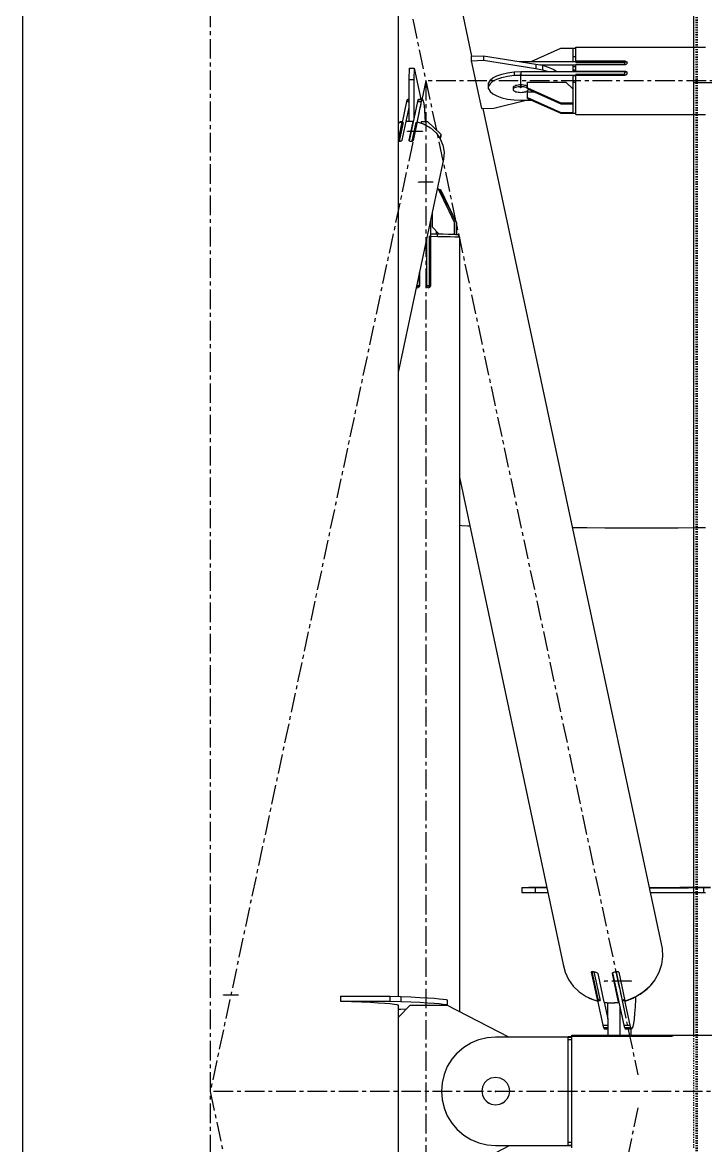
# Model space of a CAD drawing. Header units: millimetres. Extents: x 5143 to 30813, y 232 to 21408.
# Drawn here: x 22823.8 to 23101, y 11618.4 to 12073.9 of the extents above; entities that cross this region are included whole.
import ezdxf

# ---------------------------------------------------------------- set-up
doc = ezdxf.new("R2010")
doc.units = ezdxf.units.MM
doc.header["$LTSCALE"] = 0.25
for name, pattern in [('CENTER', [50.8, 31.75, -6.35, 6.35, -6.35]), ('XKITLINE00', [0]), ('XKITLINE02', [4, 2, -2])]:
    doc.linetypes.add(name, pattern=pattern)

msp = doc.modelspace()

# ---------------------------------------------------------------- linework, layer by layer
at = {"color": 3, "linetype": 'XKITLINE02'}
for p, q in [((23097.15, 12049.63), (23097.15, 13721.24)), ((23097.69, 12049.63), (23097.68, 13721.24)), ((23097.15, 11231.06), (23097.16, 12049.63)), ((23097.69, 11231.06), (23097.69, 12049.63)), ((23096.3, 11617.44), (23096.3, 11663.11))]:
    msp.add_line(p, q, dxfattribs=at)
at = {"color": 8, "linetype": 'XKITLINE00'}
for p, q in [((22823.8, 12689.51), (22823.8, 11020.27)), ((22976.2, 12255.76), (22976.2, 11678.81)), ((22976.2, 12200.34), (23006.09, 12060.27)), ((23048.31, 12063.91), (23101, 12063.91)), ((23048.31, 12062.27), (23048.31, 12063.91)), ((23005.92, 12060.26), (23010.9, 12060.43)), ((23005.92, 12060.26), (23005.92, 12058.67)), ((23010.9, 12060.43), (23010.9, 12058.58)), ((23010.9, 12060.43), (23032.15, 12057.07)), ((23030.28, 12058.13), (23042.31, 12063.47)), ((23042.31, 12063.47), (23047.31, 12063.47)), ((23047.31, 12063.47), (23048.31, 12063.47)), ((23047.31, 12063.47), (23047.31, 12063.45)), ((23047.31, 12063.45), (23047.31, 12063.44)), ((23047.31, 12061.74), (23047.31, 12063.44)), ((23047.31, 12058.14), (23047.31, 12061.74)), ((23047.31, 12060.15), (23048.31, 12060.15)), ((23048.31, 12058.13), (23048.31, 12062.27)), ((22980.77, 12055.41), (22980.61, 12050.85)), ((22980.77, 12055.41), (22982.76, 12055.42)), ((22982.76, 12055.42), (22982.61, 12050.85)), ((22982.76, 12055.42), (22985.44, 12042.83)), ((23005.92, 12058.66), (23005.92, 12058.42)), ((23005.92, 12058.42), (23010.9, 12058.58)), ((23005.92, 12058.42), (23010.05, 12039.04)), ((23010.9, 12058.58), (23032.15, 12055.23)), ((23025.53, 12058.11), (23026.01, 12058.13)), ((23026.01, 12058.13), (23048.31, 12058.13)), ((23026.01, 12058.13), (23026.01, 12058.04)), ((23032.15, 12057.07), (23032.15, 12055.23)), ((23032.15, 12057.07), (23034.79, 12056.54)), ((23032.15, 12055.23), (23034.79, 12054.69)), ((23033.73, 12056.75), (23048.31, 12056.75)), ((23034.79, 12056.54), (23034.79, 12054.69)), ((23034.79, 12056.54), (23037.15, 12055.83)), ((23034.79, 12054.69), (23037.13, 12053.99)), ((23037.15, 12055.83), (23039.13, 12054.96)), ((23039.13, 12054.96), (23040.64, 12053.99)), ((23047.31, 12055.43), (23047.31, 12056.69)), ((23047.31, 12056.69), (23048.31, 12056.69)), ((23047.31, 12056.07), (23048.31, 12056.07)), ((23047.31, 12053.99), (23047.31, 12055.43)), ((23047.31, 12054.77), (23048.31, 12054.77)), ((23048.31, 12058.3), (23068.31, 12058.3)), ((23048.31, 12058.13), (23048.31, 12057.72)), ((23048.31, 12058.05), (23068.31, 12058.05)), ((23048.31, 12058.03), (23068.31, 12058.03)), ((23048.31, 12057.72), (23068.31, 12057.72)), ((23048.31, 12054), (23048.31, 12056.81)), ((23048.31, 12056.81), (23068.31, 12056.81)), ((23068.31, 12058.3), (23068.31, 12058.05)), ((23068.31, 12058.3), (23068.58, 12058.25)), ((23068.31, 12058.05), (23068.58, 12058.02)), ((23068.31, 12056.81), (23068.31, 12058.03)), ((23068.31, 12056.81), (23068.58, 12056.85)), ((23068.58, 12058.25), (23068.81, 12058.16)), ((23068.58, 12058.02), (23068.81, 12057.92)), ((23068.58, 12056.85), (23068.81, 12056.95)), ((23068.81, 12057.92), (23068.85, 12057.9)), ((23068.81, 12056.95), (23069, 12057.12)), ((23068.83, 12058.14), (23069, 12058)), ((23068.85, 12057.9), (23069, 12057.76)), ((23069, 12058), (23069.12, 12057.79)), ((23069, 12057.76), (23069.12, 12057.55)), ((23069.12, 12057.33), (23069, 12057.12)), ((23069.12, 12057.79), (23069.16, 12057.56)), ((23069.16, 12057.56), (23069.12, 12057.33)), ((23069.12, 12057.55), (23069.14, 12057.44)), ((22980.61, 12050.85), (22982.61, 12050.85)), ((22980.61, 12050.85), (22980.66, 12033.9)), ((22982.61, 12050.85), (22982.65, 12034.89)), ((23013.55, 12050.47), (23012.98, 12049.43)), ((23013.55, 12050.47), (23014.67, 12051.44)), ((23013.55, 12049.09), (23014.67, 12050.06)), ((23014.67, 12051.44), (23016.28, 12052.3)), ((23014.67, 12050.06), (23016.28, 12050.92)), ((23016.28, 12052.3), (23018.31, 12053.01)), ((23016.28, 12050.92), (23018.31, 12051.63)), ((23018.31, 12053.01), (23020.68, 12053.55)), ((23018.31, 12051.63), (23020.68, 12052.17)), ((23020.68, 12053.55), (23023.29, 12053.88)), ((23020.68, 12052.17), (23023.29, 12052.49)), ((23023.29, 12053.88), (23026.01, 12053.99)), ((23023.29, 12053.88), (23023.29, 12052.49)), ((23023.29, 12052.49), (23026.01, 12052.61)), ((23026.01, 12053.99), (23026.01, 12052.61)), ((23026.01, 12053.99), (23068.31, 12053.99)), ((23026.01, 12052.61), (23048.31, 12052.61)), ((23047.31, 12054.11), (23048.31, 12054.11)), ((23047.31, 12052.43), (23048.31, 12052.43)), ((23047.31, 12047.03), (23047.31, 12052.43)), ((23048.31, 12054.23), (23068.31, 12054.23)), ((23048.31, 12054.11), (23048.31, 12053.99)), ((23048.31, 12054), (23068.31, 12054)), ((23048.31, 12053.02), (23048.31, 12052.61)), ((23048.31, 12053.02), (23068.31, 12053.02)), ((23048.31, 12036.64), (23048.31, 12052.59)), ((23048.31, 12052.59), (23068.31, 12052.59)), ((23068.31, 12054.23), (23068.31, 12054)), ((23068.31, 12054.23), (23068.58, 12054.19)), ((23068.31, 12054), (23068.58, 12053.96)), ((23068.31, 12054), (23068.31, 12053.99)), ((23068.31, 12052.59), (23068.31, 12053.99)), ((23068.31, 12052.59), (23068.58, 12052.65)), ((23068.58, 12054.19), (23068.58, 12053.96)), ((23068.58, 12054.19), (23068.81, 12054.08)), ((23068.58, 12053.96), (23068.81, 12053.84)), ((23068.58, 12052.65), (23068.81, 12052.75)), ((23068.81, 12054.08), (23069, 12053.89)), ((23068.81, 12053.84), (23069, 12053.66)), ((23068.81, 12052.75), (23069, 12052.93)), ((23069, 12053.89), (23069.12, 12053.67)), ((23069, 12053.66), (23069.12, 12053.43)), ((23069.12, 12053.16), (23069, 12052.93)), ((23069.12, 12053.67), (23069.16, 12053.41)), ((23069.12, 12053.43), (23069.14, 12053.3)), ((23069.16, 12053.41), (23069.12, 12053.16)), ((23012.98, 12046.98), (23012.98, 12049.43)), ((23013.55, 12049.09), (23012.98, 12048.04)), ((23012.98, 12046.98), (23013.55, 12045.94)), ((23013.55, 12045.94), (23014.67, 12044.96)), ((23022.96, 12047.72), (23022.91, 12047.51)), ((23022.91, 12047.51), (23022.91, 12046.77)), ((23022.96, 12046.98), (23022.91, 12046.77)), ((23022.91, 12046.77), (23022.96, 12046.56)), ((23023.1, 12047.92), (23022.96, 12047.72)), ((23023.1, 12047.19), (23022.96, 12046.98)), ((23022.96, 12046.56), (23023.1, 12046.36)), ((23023.1, 12047.92), (23023.33, 12048.11)), ((23023.1, 12047.19), (23023.33, 12047.38)), ((23023.1, 12046.36), (23023.33, 12046.17)), ((23023.33, 12048.11), (23023.64, 12048.29)), ((23023.33, 12047.38), (23023.64, 12047.55)), ((23023.33, 12046.17), (23023.64, 12046)), ((23023.64, 12048.29), (23024.02, 12048.43)), ((23023.64, 12047.55), (23024.02, 12047.7)), ((23023.64, 12046), (23024.02, 12045.85)), ((23024.02, 12048.43), (23024.46, 12048.55)), ((23024.02, 12047.7), (23024.46, 12047.82)), ((23024.02, 12045.85), (23024.46, 12045.73)), ((23024.46, 12048.55), (23024.95, 12048.64)), ((23024.46, 12047.82), (23024.95, 12047.91)), ((23024.46, 12045.73), (23024.95, 12045.64)), ((23024.95, 12048.64), (23025.47, 12048.7)), ((23024.95, 12047.91), (23025.47, 12047.96)), ((23024.95, 12045.64), (23025.47, 12045.59)), ((23025.47, 12048.7), (23026.01, 12048.72)), ((23025.47, 12047.96), (23026.01, 12047.98)), ((23025.47, 12045.59), (23026.01, 12045.57)), ((23026.01, 12048.72), (23026.55, 12048.7)), ((23026.01, 12048.72), (23026.01, 12047.98)), ((23026.01, 12047.98), (23026.55, 12047.96)), ((23026.01, 12045.57), (23026.55, 12045.59)), ((23026.55, 12048.7), (23027.07, 12048.64)), ((23026.55, 12047.96), (23027.07, 12047.91)), ((23026.55, 12045.59), (23027.07, 12045.64)), ((23027.07, 12048.64), (23027.56, 12048.55)), ((23027.07, 12047.91), (23027.56, 12047.82)), ((23027.07, 12045.64), (23027.56, 12045.73)), ((23027.56, 12048.55), (23028.01, 12048.43)), ((23027.56, 12047.82), (23028.01, 12047.7)), ((23027.56, 12045.73), (23028.01, 12045.85)), ((23028.01, 12048.43), (23028.39, 12048.29)), ((23028.01, 12047.7), (23028.39, 12047.55)), ((23028.01, 12045.85), (23028.39, 12046)), ((23028.39, 12048.29), (23028.7, 12048.11)), ((23028.39, 12047.55), (23028.7, 12047.38)), ((23028.39, 12046), (23028.7, 12046.17)), ((23028.7, 12048.11), (23028.81, 12048.02)), ((23028.7, 12047.38), (23028.81, 12047.28)), ((23028.7, 12046.17), (23028.93, 12046.36)), ((23028.81, 12046.96), (23028.81, 12049.65)), ((23028.81, 12049.65), (23044.31, 12049.65)), ((23028.81, 12047.35), (23042.31, 12041.36)), ((23028.81, 12046.96), (23042.31, 12040.97)), ((23028.81, 12043.07), (23028.81, 12045.76)), ((23028.81, 12045.76), (23031.51, 12045.76)), ((23029.07, 12046.56), (23028.93, 12046.36)), ((23029.11, 12046.77), (23029.07, 12046.56)), ((23029.1, 12046.83), (23029.11, 12046.77)), ((23029.11, 12046.82), (23029.11, 12046.77)), ((23044.31, 12049.65), (23047.31, 12046.89)), ((23047.31, 12049.72), (23048.31, 12049.72)), ((23047.31, 12041.38), (23047.31, 12047.03)), ((22979.65, 12041.84), (22977.85, 12033.38)), ((22979.89, 12042.61), (22979.65, 12041.84)), ((22979.65, 12041.84), (22980.64, 12041.85)), ((22979.89, 12042.61), (22980.13, 12042.82)), ((22979.89, 12042.61), (22980.64, 12042.61)), ((22980.13, 12042.82), (22980.64, 12042.82)), ((22984.14, 12041.85), (22980.74, 12025.95)), ((22985.63, 12041.86), (22983.83, 12033.4)), ((22984.37, 12042.62), (22984.14, 12041.85)), ((22984.14, 12041.85), (22985.63, 12041.86)), ((22984.37, 12042.62), (22984.61, 12042.83)), ((22984.37, 12042.62), (22985.86, 12042.63)), ((22984.61, 12042.83), (22986.1, 12042.83)), ((22985.86, 12042.63), (22985.63, 12041.86)), ((22985.86, 12042.63), (22986.1, 12042.83)), ((22986.1, 12042.83), (22986.34, 12042.46)), ((22986.34, 12042.46), (22986.57, 12041.54)), ((22986.57, 12041.54), (22986.78, 12040.1)), ((23014.67, 12044.96), (23016.28, 12044.1)), ((23015.03, 12039.2), (23028.23, 12042.42)), ((23016.28, 12044.1), (23018.31, 12043.39)), ((23018.31, 12043.39), (23020.68, 12042.86)), ((23020.68, 12042.86), (23023.29, 12042.53)), ((23023.29, 12042.53), (23026.01, 12042.42)), ((23026.01, 12042.42), (23030.28, 12042.42)), ((23028.81, 12043.46), (23042.31, 12037.47)), ((23028.81, 12043.07), (23042.31, 12037.08)), ((23042.31, 12041.36), (23042.31, 12040.97)), ((23042.31, 12041.36), (23047.31, 12041.36)), ((23042.31, 12040.97), (23047.31, 12040.97)), ((23047.31, 12041.38), (23047.31, 12041.36)), ((23047.31, 12041.36), (23047.31, 12041.34)), ((23047.31, 12037.08), (23047.31, 12041.34)), ((22980.65, 12039.49), (22979.42, 12033.75)), ((22986.78, 12040.1), (22986.96, 12038.21)), ((22986.96, 12038.21), (22987.11, 12035.95)), ((23010.05, 12039.04), (23015.03, 12039.2)), ((23010.61, 12039.06), (23083.35, 11698.23)), ((23042.31, 12037.47), (23042.31, 12037.08)), ((23042.31, 12037.47), (23047.31, 12037.47)), ((23042.31, 12037.08), (23047.31, 12037.08)), ((23047.31, 12037.08), (23048.31, 12037.08)), ((23048.31, 12036.64), (23101, 12036.64)), ((22976.2, 12033.06), (22977.21, 12033.74)), ((22977.74, 12033.56), (22976.2, 12026.3)), ((22976.2, 12033.04), (22977.74, 12033.56)), ((22977.77, 12032.97), (22976.24, 12025.81)), ((22977.86, 12033.14), (22976.29, 12025.79)), ((22978.3, 12033.38), (22976.68, 12025.8)), ((22977.21, 12033.74), (22977.93, 12033.75)), ((22977.74, 12033.56), (22977.77, 12032.97)), ((22977.74, 12033.53), (22977.84, 12033.56)), ((22977.84, 12033.56), (22977.76, 12033.18)), ((22977.76, 12033.18), (22977.77, 12032.75)), ((22979.43, 12033.75), (22977.81, 12026.16)), ((22977.84, 12033.56), (22977.85, 12033.38)), ((22977.85, 12033.38), (22978.3, 12033.38)), ((22977.85, 12033.38), (22977.86, 12033.14)), ((22977.86, 12033.14), (22978.3, 12033.38)), ((22979.43, 12033.75), (22980.82, 12033.9)), ((22979.52, 12033.84), (22979.5, 12033.76)), ((22979.52, 12033.84), (22980.22, 12033.89)), ((22980.22, 12033.89), (22980.2, 12033.83)), ((22980.22, 12033.89), (22980.91, 12033.91)), ((22982.22, 12033.76), (22980.6, 12026.17)), ((22982.24, 12033.2), (22980.7, 12025.98)), ((22980.82, 12033.9), (22982.22, 12033.76)), ((22980.91, 12033.91), (22981.61, 12033.89)), ((22981.61, 12033.89), (22981.6, 12033.82)), ((22981.61, 12033.89), (22982.31, 12033.84)), ((22983.38, 12033.4), (22981.76, 12025.81)), ((22982.22, 12033.76), (22982.24, 12033.2)), ((22982.31, 12033.84), (22982.23, 12033.46)), ((22982.23, 12033.46), (22982.25, 12033)), ((22983.92, 12033.57), (22982.3, 12025.98)), ((22982.31, 12033.84), (22982.33, 12033.38)), ((22983.38, 12033.4), (22983.83, 12033.4)), ((22983.38, 12033.4), (22983.83, 12033.16)), ((22983.83, 12033.4), (22983.83, 12033.17)), ((22983.92, 12033.57), (22986.77, 12032.66)), ((22984.01, 12033.57), (22984.01, 12033.54)), ((22984.01, 12033.57), (22986.6, 12032.75)), ((22985.68, 12033.76), (22985.53, 12033.09)), ((22985.68, 12033.76), (22988.17, 12033.77)), ((22986.6, 12032.75), (22986.59, 12032.72)), ((22986.6, 12032.75), (22986.73, 12032.67)), ((22986.77, 12032.66), (22989.4, 12031.16)), ((22987.11, 12035.95), (22987.19, 12033.77)), ((22987.15, 12034.81), (22987.37, 12033.77)), ((22987.19, 12032.42), (22988.96, 12031.45)), ((22988.17, 12033.77), (22993.55, 12028.66)), ((22988.96, 12031.45), (22989.1, 12031.33)), ((22989.4, 12031.16), (22991.63, 12029.17)), ((22991.63, 12029.17), (22993.34, 12026.78)), ((22993.55, 12028.66), (22993.19, 12026.99)), ((22993.58, 12027.74), (22993.37, 12026.72)), ((22993.55, 12028.66), (22993.58, 12027.74)), ((22976.2, 12025.86), (22976.24, 12025.81)), ((22976.24, 12025.81), (22976.41, 12025.76)), ((22976.41, 12025.76), (22976.64, 12025.74)), ((22976.58, 12025.74), (22976.68, 12025.8)), ((22976.64, 12025.74), (22976.9, 12025.75)), ((22976.68, 12025.8), (22977.18, 12025.8)), ((22976.9, 12025.75), (22977.16, 12025.79)), ((22977.16, 12025.79), (22977.41, 12025.86)), ((22977.41, 12025.86), (22977.61, 12025.96)), ((22977.61, 12025.96), (22977.75, 12026.06)), ((22977.81, 12026.16), (22977.75, 12026.06)), ((22980.6, 12026.17), (22980.62, 12026.06)), ((22980.62, 12026.06), (22980.72, 12025.96)), ((22980.72, 12025.96), (22980.89, 12025.87)), ((22980.89, 12025.87), (22981.12, 12025.8)), ((22981.1, 12025.81), (22981.76, 12025.81)), ((22981.12, 12025.8), (22981.38, 12025.76)), ((22981.38, 12025.76), (22981.65, 12025.75)), ((22981.65, 12025.75), (22981.89, 12025.77)), ((22981.76, 12025.81), (22981.84, 12025.77)), ((22981.89, 12025.77), (22982.1, 12025.82)), ((22982.1, 12025.82), (22982.21, 12025.9)), ((22982.21, 12025.9), (22982.3, 12025.98)), ((22993.34, 12026.78), (22994.45, 12024.11)), ((22994.45, 12024.11), (22994.9, 12021.3)), ((22994.67, 12018.49), (22976.2, 11931.93)), ((22994.9, 12021.3), (22994.67, 12018.49)), ((22992.11, 12006.48), (22992.49, 12006.48)), ((22992.49, 12006.48), (22998.96, 11993)), ((22992.49, 12006.48), (22992.58, 12006.46)), ((22992.58, 12006.46), (22999.05, 11992.98)), ((22992.69, 12006.22), (22993.37, 12006.22)), ((22993.37, 12006.22), (22999.85, 11992.74)), ((22993.37, 12006.22), (22993.46, 12006.19)), ((22993.46, 12006.19), (22999.94, 11992.71)), ((22990, 11996.6), (22990, 11990.98)), ((22989.32, 11993.45), (22989.32, 11987.18)), ((22990, 11990.98), (22992.82, 11988.15)), ((22998.96, 11993), (22998.96, 11988)), ((22998.96, 11993), (22999.05, 11992.98)), ((22999.05, 11992.98), (22999.05, 11988)), ((22999.85, 11992.74), (22999.85, 11987.95)), ((22999.85, 11992.74), (22999.94, 11992.71)), ((22999.94, 11992.71), (22999.94, 11987.95)), ((22987.75, 11986.06), (22987.75, 11967.18)), ((22987.83, 11986.44), (22987.83, 11967.19)), ((22988.87, 11987.18), (22988.87, 11967.19)), ((22988.87, 11987.18), (22989.32, 11987.18)), ((22989.32, 11987.18), (22989.35, 11987.18)), ((22989.35, 11987.18), (22989.35, 11967.18)), ((22989.41, 11987.19), (22989.41, 11967.2)), ((22989.41, 11987.19), (22989.44, 11987.18)), ((22989.41, 11987.19), (22992.31, 11987.17)), ((22989.44, 11988.18), (22989.44, 11987.18)), ((22989.44, 11988.18), (22992.07, 11988.16)), ((22991.64, 11989.33), (22991.64, 11988.16)), ((22992.07, 11988.16), (22992.07, 11987.17)), ((22992.07, 11988.16), (22994.51, 11988.13)), ((22992.31, 11987.17), (22995.03, 11987.13)), ((22994.51, 11988.13), (22996.66, 11988.08)), ((22995.03, 11987.13), (22997.37, 11987.08)), ((22996.66, 11988.08), (22998.42, 11988.03)), ((22997.37, 11987.08), (22999.22, 11987.02)), ((22998.42, 11988.03), (22998.94, 11988)), ((22998.94, 11988), (22998.96, 11988)), ((22998.96, 11988), (22998.97, 11988)), ((22998.97, 11988), (22999.72, 11987.97)), ((22999.22, 11987.02), (23000.48, 11986.94)), ((22999.72, 11987.97), (23000.5, 11987.9)), ((23000.48, 11986.94), (23001.09, 11986.86)), ((23000.5, 11987.9), (23000.74, 11987.83)), ((23000.74, 11987.83), (23000.74, 11986.91)), ((23001.09, 11986.86), (23001.09, 11672.77)), ((22987.7, 11985.81), (22987.7, 11967.2)), ((22984.84, 11972.44), (22984.84, 11967.18)), ((22984.91, 11972.75), (22984.91, 11967.19)), ((22983.58, 11966.53), (22983.63, 11966.48)), ((22983.58, 11966.5), (22983.81, 11966.38)), ((22983.63, 11966.48), (22983.84, 11966.37)), ((22983.7, 11967.07), (22984.78, 11966.75)), ((22983.72, 11967.18), (22983.8, 11967.18)), ((22983.8, 11967.55), (22983.8, 11967.18)), ((22983.8, 11967.18), (22984.84, 11967.18)), ((22983.81, 11966.38), (22983.86, 11966.36)), ((22983.81, 11966.38), (22984.07, 11966.34)), ((22984.07, 11966.34), (22984.33, 11966.38)), ((22984.33, 11966.38), (22984.56, 11966.5)), ((22984.75, 11966.69), (22984.56, 11966.5)), ((22984.87, 11966.93), (22984.75, 11966.69)), ((22984.84, 11967.18), (22984.9, 11967.16)), ((22984.91, 11967.19), (22984.87, 11966.93)), ((22987.7, 11967.2), (22987.75, 11967.18)), ((22987.7, 11967.2), (22987.74, 11966.93)), ((22987.74, 11966.93), (22987.79, 11966.92)), ((22987.74, 11966.93), (22987.86, 11966.7)), ((22987.75, 11967.18), (22987.79, 11966.92)), ((22987.79, 11966.92), (22987.91, 11966.68)), ((22987.83, 11967.19), (22989.27, 11966.76)), ((22987.83, 11967.19), (22988.87, 11967.19)), ((22987.86, 11966.7), (22988.05, 11966.51)), ((22987.91, 11966.68), (22988.1, 11966.49)), ((22988.05, 11966.51), (22988.29, 11966.39)), ((22988.1, 11966.49), (22988.32, 11966.38)), ((22988.29, 11966.39), (22988.34, 11966.37)), ((22988.29, 11966.39), (22988.55, 11966.35)), ((22988.55, 11966.35), (22988.82, 11966.39)), ((22988.82, 11966.39), (22989.05, 11966.51)), ((22988.87, 11967.19), (22989.35, 11967.18)), ((22989.05, 11966.51), (22989.24, 11966.7)), ((22989.34, 11966.93), (22989.24, 11966.7)), ((22989.41, 11967.2), (22989.34, 11966.93)), ((22989.35, 11967.18), (22989.4, 11967.17)), ((23001.09, 11889.45), (23043.28, 11691.79)), ((23001.09, 11869.95), (23002.08, 11869.88)), ((23001.09, 11869.95), (23002.08, 11869.88)), ((23002.08, 11869.88), (23004.6, 11869.76)), ((23002.08, 11869.88), (23004.6, 11869.76)), ((23004.6, 11869.76), (23005.3, 11869.73)), ((23004.6, 11869.76), (23005.3, 11869.73)), ((23046.9, 11869.04), (23052.88, 11869)), ((23046.9, 11869.04), (23052.88, 11869)), ((23052.88, 11869), (23060.13, 11868.97)), ((23052.88, 11869), (23060.13, 11868.97)), ((23060.13, 11868.97), (23067.53, 11868.95)), ((23067.53, 11868.95), (23075, 11868.94)), ((23075, 11868.94), (23082.46, 11868.95)), ((23082.46, 11868.95), (23089.86, 11868.97)), ((23089.86, 11868.97), (23097.12, 11869)), ((23089.86, 11868.97), (23097.12, 11869)), ((23097.12, 11869), (23101, 11869.02)), ((23097.12, 11869), (23101, 11869.02)), ((23026.49, 11723.02), (23029.23, 11723.16)), ((23026.49, 11723.02), (23031.83, 11723)), ((23026.49, 11723.02), (23026.49, 11721.02)), ((23029.23, 11723.16), (23034.57, 11723.14)), ((23029.23, 11723.16), (23029.23, 11723.01)), ((23031.83, 11723), (23036.62, 11722.99)), ((23031.83, 11723), (23031.83, 11721)), ((23034.57, 11723.14), (23036.59, 11723.14)), ((23034.57, 11723.14), (23034.57, 11722.99)), ((23078.05, 11723.09), (23084.19, 11723.09)), ((23078.08, 11722.95), (23081.45, 11722.95)), ((23081.45, 11722.95), (23087.84, 11722.95)), ((23084.19, 11723.09), (23090.58, 11723.1)), ((23087.84, 11722.95), (23094.12, 11722.96)), ((23090.58, 11723.1), (23096.86, 11723.1)), ((23094.12, 11722.96), (23100.24, 11722.97)), ((23096.86, 11723.1), (23102.98, 11723.11)), ((23100.24, 11722.97), (23103, 11722.98)), ((23100.24, 11722.97), (23100.24, 11720.97)), ((23026.49, 11721.02), (23031.83, 11721)), ((23031.83, 11721), (23037.04, 11720.99)), ((23078.5, 11720.95), (23081.45, 11720.95)), ((23081.45, 11720.95), (23087.84, 11720.95)), ((23087.84, 11720.95), (23094.12, 11720.96)), ((23094.12, 11720.96), (23100.24, 11720.97)), ((23100.24, 11720.97), (23101, 11720.97)), ((23083.53, 11694.98), (23083.1, 11691.73)), ((23083.35, 11698.23), (23083.53, 11694.98)), ((23043.28, 11691.79), (23044.06, 11688.64)), ((23083.1, 11691.73), (23082.06, 11688.58)), ((23044.06, 11688.64), (23045.44, 11685.68)), ((23045.44, 11685.68), (23047.35, 11683.01)), ((23054.67, 11688.83), (23054.63, 11688.71)), ((23054.63, 11688.71), (23057.11, 11677.08)), ((23054.67, 11688.83), (23054.82, 11688.91)), ((23054.81, 11688.91), (23057.14, 11677.99)), ((23054.82, 11688.91), (23055.04, 11688.95)), ((23054.84, 11688.92), (23057.23, 11677.72)), ((23055.04, 11688.95), (23055.34, 11688.95)), ((23055.34, 11688.95), (23055.68, 11688.9)), ((23055.54, 11688.92), (23055.69, 11688.84)), ((23055.68, 11688.9), (23056.04, 11688.81)), ((23055.69, 11688.84), (23058.18, 11677.21)), ((23055.69, 11688.84), (23055.93, 11688.84)), ((23056.04, 11688.81), (23056.4, 11688.68)), ((23056.4, 11688.68), (23056.51, 11688.63)), ((23056.51, 11688.63), (23056.72, 11688.57)), ((23056.72, 11688.57), (23056.99, 11688.44)), ((23056.99, 11688.44), (23057.19, 11688.3)), ((23057.19, 11688.3), (23057.3, 11688.16)), ((23057.3, 11688.16), (23059.78, 11676.53)), ((23063.12, 11688.31), (23063.07, 11688.16)), ((23063.07, 11688.16), (23065.56, 11676.53)), ((23063.12, 11688.31), (23063.27, 11688.45)), ((23063.24, 11688.42), (23065.59, 11677.41)), ((23063.27, 11688.45), (23063.5, 11688.57)), ((23063.28, 11688.46), (23067.81, 11667.23)), ((23063.5, 11688.57), (23063.54, 11688.58)), ((23063.54, 11688.58), (23063.79, 11688.71)), ((23063.79, 11688.71), (23064.14, 11688.84)), ((23064.14, 11688.84), (23064.51, 11688.93)), ((23064.22, 11688.86), (23064.73, 11688.86)), ((23064.51, 11688.93), (23064.87, 11688.98)), ((23064.73, 11688.86), (23064.95, 11688.98)), ((23064.73, 11688.86), (23067.21, 11677.23)), ((23064.87, 11688.98), (23065.2, 11688.98)), ((23065.2, 11688.98), (23065.48, 11688.94)), ((23065.48, 11688.94), (23065.68, 11688.85)), ((23065.68, 11688.85), (23065.78, 11688.73)), ((23065.78, 11688.73), (23068.27, 11677.11)), ((23080.45, 11685.63), (23078.33, 11682.96)), ((23082.06, 11688.58), (23080.45, 11685.63)), ((23047.35, 11683.01), (23049.75, 11680.69)), ((23074.53, 11679.7), (23077.15, 11681.75)), ((23075.74, 11680.66), (23078.33, 11682.96)), ((23077.92, 11682.6), (23077.15, 11681.75)), ((23079.36, 11684.17), (23078.83, 11683.59)), ((23079.66, 11684.63), (23079.36, 11684.17)), ((22952.88, 11678.92), (22972.88, 11678.92)), ((22952.88, 11678.92), (22952.88, 11676.92)), ((22952.88, 11676.92), (22957.34, 11676.78)), ((22952.88, 11676.92), (22972.88, 11676.92)), ((22957.34, 11676.78), (22961.4, 11676.63)), ((22961.4, 11676.63), (22965.01, 11676.46)), ((22965.01, 11676.46), (22968.16, 11676.29)), ((22968.16, 11676.29), (22970.81, 11676.12)), ((22972.88, 11678.92), (22977.34, 11678.78)), ((22972.88, 11678.92), (22972.88, 11676.92)), ((22972.88, 11676.92), (22977.34, 11676.78)), ((22977.34, 11678.78), (22981.4, 11678.62)), ((22977.34, 11678.78), (22977.34, 11676.78)), ((22977.34, 11676.78), (22981.4, 11676.63)), ((22981.4, 11678.62), (22985.01, 11678.46)), ((22981.4, 11676.63), (22985.01, 11676.46)), ((22985.01, 11678.46), (22988.16, 11678.29)), ((22985.01, 11676.46), (22988.16, 11676.29)), ((22988.16, 11678.29), (22990.81, 11678.11)), ((22988.16, 11676.29), (22990.81, 11676.12)), ((22990.81, 11678.11), (22992.96, 11677.93)), ((22992.96, 11677.93), (22994.59, 11677.74)), ((22994.59, 11677.74), (22995.68, 11677.55)), ((22995.68, 11677.55), (22996.23, 11677.36)), ((22996.23, 11675.3), (22996.23, 11677.36)), ((23049.75, 11680.69), (23052.57, 11678.82)), ((23052.57, 11678.82), (23055.71, 11677.44)), ((23053.48, 11678.42), (23054.15, 11678.04)), ((23054.13, 11678.13), (23054.15, 11678.04)), ((23054.15, 11678.04), (23055.26, 11677.64)), ((23055.71, 11677.44), (23057.11, 11677.08)), ((23056.02, 11677.36), (23057.25, 11676.91)), ((23057.14, 11677.99), (23057.11, 11677.08)), ((23057.15, 11678.12), (23057.12, 11677.49)), ((23057.12, 11677.49), (23057.25, 11676.91)), ((23057.23, 11677.72), (23057.21, 11677.21)), ((23057.21, 11677.21), (23058.18, 11677.21)), ((23057.21, 11677.21), (23059.35, 11667.21)), ((23057.23, 11677.72), (23058.18, 11677.21)), ((23057.25, 11677.03), (23057.25, 11676.91)), ((23059.78, 11676.53), (23062.58, 11676.3)), ((23059.85, 11676.52), (23061.29, 11669.8)), ((23059.89, 11676.52), (23059.92, 11676.37)), ((23059.92, 11676.37), (23061.35, 11676.22)), ((23061.31, 11676.4), (23061.35, 11676.22)), ((23062.58, 11676.3), (23065.56, 11676.53)), ((23064.21, 11676.43), (23064.25, 11676.23)), ((23064.25, 11676.23), (23065.69, 11676.38)), ((23065.59, 11677.41), (23065.56, 11676.53)), ((23065.59, 11677.63), (23065.57, 11676.96)), ((23065.57, 11676.96), (23065.69, 11676.38)), ((23065.72, 11677.05), (23065.69, 11676.38)), ((23067.21, 11677.23), (23068.13, 11677.72)), ((23067.21, 11677.23), (23068.17, 11677.23)), ((23068.18, 11677.51), (23068.17, 11677.23)), ((23068.17, 11677.23), (23070.3, 11667.23)), ((23068.27, 11677.11), (23069.54, 11677.42)), ((23068.36, 11677.13), (23068.4, 11676.94)), ((23068.4, 11676.94), (23071.58, 11678.08)), ((23069.54, 11677.42), (23072.78, 11678.79)), ((23071.54, 11678.27), (23071.58, 11678.08)), ((23071.58, 11678.08), (23074.53, 11679.7)), ((23072.52, 11677.55), (23072.39, 11674.57)), ((23072.55, 11678.61), (23072.52, 11677.55)), ((23072.78, 11678.79), (23075.74, 11680.66)), ((22970.81, 11676.12), (22972.96, 11675.93)), ((22972.96, 11675.93), (22974.59, 11675.74)), ((22974.59, 11675.74), (22975.68, 11675.55)), ((22975.68, 11675.55), (22976.23, 11675.36)), ((22976.2, 11675.37), (22976.2, 11670.32)), ((22976.2, 11670.32), (22981.2, 11675.32)), ((22976.2, 11675.15), (22976.23, 11675.16)), ((22976.2, 11673.7), (22977.34, 11673.74)), ((22976.23, 11675.36), (22976.23, 11675.16)), ((22977.34, 11673.74), (22979.7, 11673.83)), ((22981.2, 11675.32), (22996.2, 11675.32)), ((22990.81, 11676.12), (22992.96, 11675.93)), ((22992.96, 11675.93), (22994.59, 11675.74)), ((22994.59, 11675.74), (22995.68, 11675.55)), ((22995.68, 11675.55), (22996.23, 11675.36)), ((22996.2, 11675.32), (23021.03, 11662.4)), ((23061.27, 11676.23), (23061.3, 11663.11)), ((23061.35, 11676.22), (23062.8, 11676.18)), ((23062.8, 11676.18), (23064.25, 11676.23)), ((23066.25, 11674.54), (23066.28, 11663.11)), ((23072.21, 11671.91), (23072, 11669.65)), ((23072.39, 11674.57), (23072.21, 11671.91)), ((22976.2, 11670.32), (22976.2, 11610.35)), ((23059.35, 11667.21), (23059.63, 11666.18)), ((23059.35, 11667.21), (23061.29, 11667.21)), ((23067.81, 11667.23), (23070.3, 11667.23)), ((23067.81, 11667.23), (23068.1, 11666.2)), ((23070.3, 11667.23), (23070.59, 11666.21)), ((23071.75, 11667.86), (23071.48, 11666.59)), ((23072, 11669.65), (23071.75, 11667.86)), ((23045.3, 11662.62), (23045.3, 11662.56)), ((23045.3, 11662.62), (23046.8, 11662.62)), ((23046.8, 11663.11), (23283.2, 11663.11)), ((23046.8, 11661.97), (23046.8, 11663.11)), ((23046.8, 11662.98), (23086.8, 11662.98)), ((23046.8, 11662.74), (23086.8, 11662.74)), ((23059.63, 11666.18), (23061.3, 11666.18)), ((23059.63, 11666.18), (23059.93, 11665.72)), ((23059.93, 11665.72), (23061.3, 11665.73)), ((23068.1, 11666.2), (23070.59, 11666.21)), ((23068.1, 11666.2), (23068.4, 11665.74)), ((23068.4, 11665.74), (23070.89, 11665.75)), ((23070.59, 11666.21), (23070.89, 11665.75)), ((23070.65, 11665.75), (23070.66, 11663.11)), ((23070.89, 11665.75), (23071.19, 11665.88)), ((23071.48, 11666.59), (23071.19, 11665.88)), ((23086.8, 11662.98), (23086.8, 11662.74)), ((23086.8, 11662.98), (23087.11, 11662.97)), ((23086.8, 11662.74), (23087.11, 11662.75)), ((23087.11, 11662.97), (23087.11, 11662.75)), ((23087.11, 11662.97), (23087.39, 11662.97)), ((23087.11, 11662.75), (23087.39, 11662.78)), ((23087.39, 11662.97), (23087.63, 11662.96)), ((23087.39, 11662.78), (23087.63, 11662.83)), ((23087.63, 11662.96), (23087.8, 11662.94)), ((23087.63, 11662.83), (23087.8, 11662.89)), ((23087.8, 11662.94), (23087.88, 11662.92)), ((23087.88, 11662.92), (23087.88, 11662.91)), ((23000.24, 11655.96), (23002.86, 11658.2)), ((23002.86, 11658.2), (23005.81, 11660)), ((23005.81, 11660), (23009, 11661.32)), ((23009, 11661.32), (23012.35, 11662.13)), ((23012.35, 11662.13), (23015.8, 11662.4)), ((23015.8, 11662.4), (23046.8, 11662.4)), ((23045.3, 11662.56), (23045.3, 11662.4)), ((23045.3, 11662.56), (23046.8, 11662.56)), ((23045.3, 11621.32), (23045.3, 11662.27)), ((23045.3, 11662.27), (23046.8, 11662.27)), ((23045.3, 11661.36), (23046.8, 11661.36)), ((23046.8, 11619.05), (23046.8, 11661.97)), ((23000.24, 11655.96), (22998, 11653.34)), ((22996.19, 11650.39), (22994.87, 11647.21)), ((22998, 11653.34), (22996.19, 11650.39)), ((22994.87, 11647.21), (22994.07, 11643.85)), ((23011.26, 11643.75), (23012.5, 11644.99)), ((23012.5, 11644.99), (23014.06, 11645.78)), ((23014.06, 11645.78), (23015.8, 11646.06)), ((23015.8, 11646.06), (23017.53, 11645.78)), ((23017.53, 11645.78), (23019.09, 11644.99)), ((23019.09, 11644.99), (23020.33, 11643.75)), ((22994.07, 11643.85), (22993.8, 11640.41)), ((22993.8, 11640.41), (22994.07, 11636.97)), ((23010.47, 11642.19), (23010.2, 11640.46)), ((23010.2, 11640.46), (23010.47, 11638.73)), ((23011.26, 11643.75), (23010.47, 11642.19)), ((23020.33, 11643.75), (23021.12, 11642.19)), ((23021.12, 11642.19), (23021.4, 11640.46)), ((23021.4, 11640.46), (23021.12, 11638.73)), ((22994.07, 11636.97), (22994.87, 11633.62)), ((22994.07, 11636.91), (22994.87, 11633.56)), ((23010.47, 11638.73), (23011.26, 11637.17)), ((23010.47, 11638.71), (23011.26, 11637.14)), ((23010.47, 11638.71), (23011.26, 11637.14)), ((23010.47, 11638.68), (23011.26, 11637.12)), ((23011.26, 11637.17), (23012.5, 11635.93)), ((23011.26, 11637.14), (23012.5, 11635.91)), ((23011.26, 11637.14), (23012.5, 11635.91)), ((23011.26, 11637.12), (23012.5, 11635.88)), ((23012.5, 11635.93), (23014.06, 11635.14)), ((23012.5, 11635.91), (23014.06, 11635.11)), ((23012.5, 11635.91), (23014.06, 11635.11)), ((23012.5, 11635.88), (23014.06, 11635.09)), ((23017.53, 11635.14), (23019.09, 11635.93)), ((23017.53, 11635.11), (23019.09, 11635.91)), ((23017.53, 11635.11), (23019.09, 11635.91)), ((23017.53, 11635.09), (23019.09, 11635.88)), ((23019.09, 11635.93), (23020.33, 11637.17)), ((23019.09, 11635.91), (23020.33, 11637.14)), ((23019.09, 11635.91), (23020.33, 11637.14)), ((23019.09, 11635.88), (23020.33, 11637.12)), ((23021.12, 11638.73), (23020.33, 11637.17)), ((23021.12, 11638.71), (23020.33, 11637.14)), ((23021.12, 11638.71), (23020.33, 11637.14)), ((23021.12, 11638.68), (23020.33, 11637.12)), ((22994.87, 11633.62), (22996.19, 11630.43)), ((22994.87, 11633.56), (22996.19, 11630.37)), ((23014.06, 11635.14), (23015.8, 11634.86)), ((23014.06, 11635.11), (23015.8, 11634.84)), ((23014.06, 11635.11), (23015.8, 11634.84)), ((23014.06, 11635.09), (23015.8, 11634.81)), ((23015.8, 11634.86), (23017.53, 11635.14)), ((23015.8, 11634.84), (23017.53, 11635.11)), ((23015.8, 11634.84), (23017.53, 11635.11)), ((23015.8, 11634.81), (23017.53, 11635.09)), ((23015.8, 11634.86), (23015.8, 11634.84)), ((23015.8, 11634.84), (23015.8, 11634.81)), ((22996.19, 11630.43), (22998, 11627.49)), ((22996.19, 11630.37), (22998, 11627.42)), ((22998, 11627.49), (23000.24, 11624.86)), ((22998, 11627.42), (23000.24, 11624.8)), ((23000.24, 11624.86), (23002.86, 11622.62)), ((23000.24, 11624.8), (23002.86, 11622.56)), ((23002.86, 11622.62), (23005.81, 11620.82)), ((23002.86, 11622.56), (23005.81, 11620.76)), ((22996.23, 11605.25), (23021.44, 11618.36)), ((23005.81, 11620.82), (23009, 11619.5)), ((23005.81, 11620.76), (23009, 11619.44)), ((23009, 11619.5), (23012.35, 11618.69)), ((23009, 11619.44), (23012.35, 11618.63)), ((23012.35, 11618.69), (23012.35, 11618.63)), ((23012.35, 11618.69), (23015.8, 11618.42)), ((23012.35, 11618.63), (23015.8, 11618.36)), ((23015.8, 11618.42), (23046.8, 11618.42)), ((23015.8, 11618.42), (23015.8, 11618.36)), ((23015.8, 11618.36), (23046.8, 11618.36)), ((23045.3, 11618.55), (23045.3, 11621.32)), ((23045.3, 11619.67), (23046.8, 11619.67)), ((23045.3, 11618.55), (23046.8, 11618.55)), ((23046.8, 11617.44), (23046.8, 11619.05))]:
    msp.add_line(p, q, dxfattribs=at)
at = {"color": 8, "linetype": 'CENTER'}
for p, q in [((22900, 12689.51), (22900, 11020.27)), ((22900, 12460.27), (23073.55, 11647.05)), ((22987.5, 12050.27), (22900, 11640.27)), ((22987.5, 12050.27), (22987.5, 11230.27)), ((23342.5, 12050.27), (22987.5, 12050.27)), ((23026.01, 12047.51), (23026.01, 12053.04)), ((22986.1, 12029.74), (22980.12, 12029.72)), ((22990.48, 12009.13), (22984.51, 12009.12)), ((23070.93, 11685.03), (23059.97, 11685)), ((22905.37, 11679.44), (22911.34, 11679.46)), ((23430, 11640.27), (22900, 11640.27)), ((22900, 11640.27), (22987.5, 11230.27)), ((23015.8, 11640.14), (23015.8, 11640.41)), ((23073.58, 11633.65), (22900, 10820.27))]:
    msp.add_line(p, q, dxfattribs=at)
at = {"color": 7, "linetype": 'XKITLINE00'}
for p, q in [((23096.3, 12049.63), (23096.3, 12114.46)), ((23096.3, 12049.63), (23116.3, 12049.63)), ((23096.3, 11663.11), (23096.31, 12049.63)), ((23096.31, 12049.63), (23116.31, 12049.63))]:
    msp.add_line(p, q, dxfattribs=at)
at = {"color": 8, "linetype": 'XKITLINE00'}
for centre in [(22987.5, 12050.27), (22987.5, 12050.27), (22987.5, 12050.27), (23026.01, 12053.04), (23026.01, 12047.51), (22980.12, 12029.72), (22986.1, 12029.74), (22984.51, 12009.12), (22990.48, 12009.13), (23059.97, 11685), (23070.93, 11685.03), (22905.37, 11679.44), (22911.34, 11679.46), (22900, 11640.27), (22900, 11640.27), (22900, 11640.27), (23015.8, 11640.41), (23015.8, 11640.14)]:
    msp.add_circle(centre, 0.05, dxfattribs=at)

doc.saveas('drawing.dxf')
